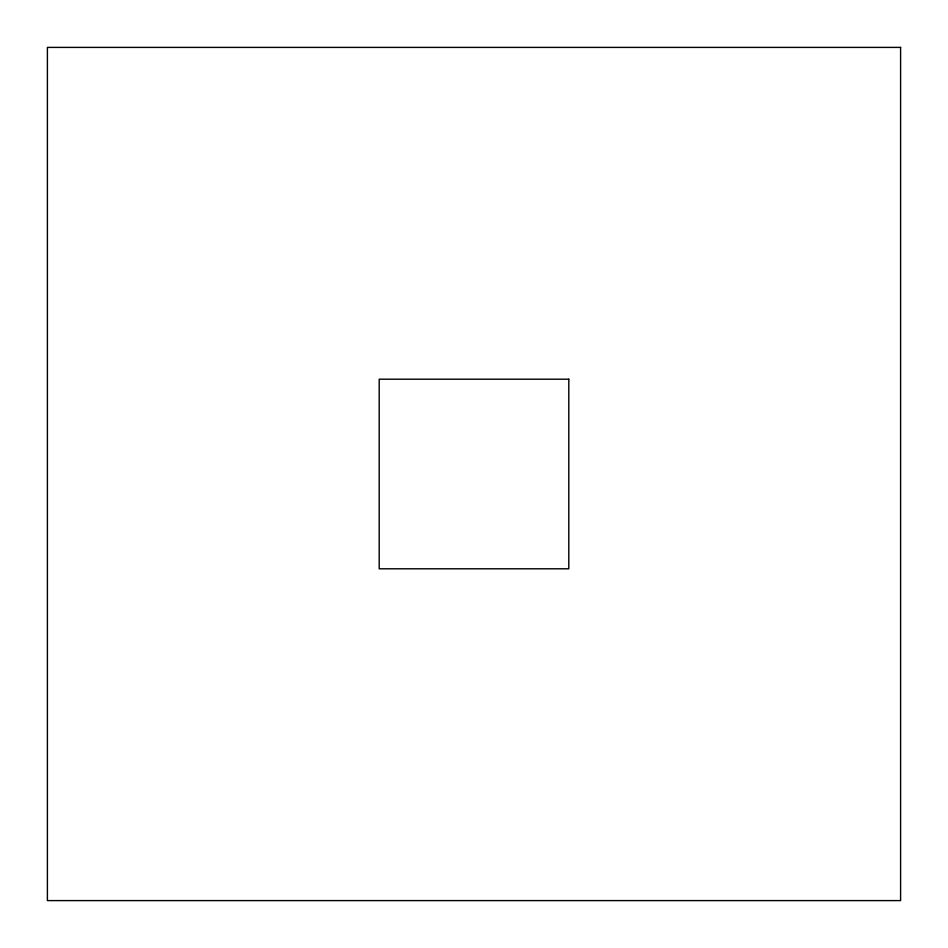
<?xml version="1.0" encoding="UTF-8"?>
<svg xmlns="http://www.w3.org/2000/svg" width="948" height="948" viewBox="0 0 948 948"><rect width="100%" height="100%" fill="white"/><g stroke="black" fill="none" stroke-linecap="round" stroke-linejoin="round"><path stroke-width="1.42" d="M900.6 47.4L47.4 47.4L47.4 900.6L900.6 900.6L900.6 47.4M568.8 379.2L379.2 379.2L379.2 568.8L568.8 568.8L568.8 379.2"/></g></svg>
